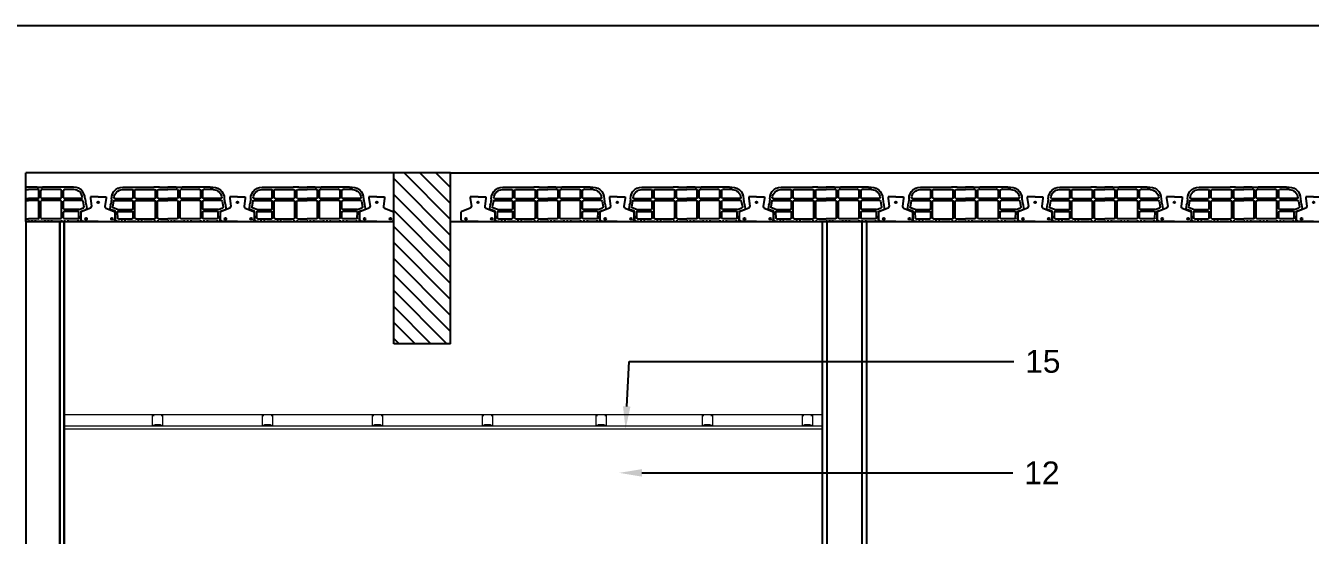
# Model space of a CAD drawing. Header units: metres. Extents: x 198 to 412, y -54 to 17.
# Drawn here: x 253.662 to 258.177, y -11.882 to -10.091 of the extents above; entities that cross this region are included whole.
import ezdxf
from ezdxf import colors
from ezdxf.entities.mleader import LeaderData, LeaderLine
from ezdxf.math import Vec2, Vec3

# ---------------------------------------------------------------- set-up
doc = ezdxf.new("R2010")
doc.units = ezdxf.units.M
doc.header["$LTSCALE"] = 10
for name, color, linetype in [('01', 1, 'Continuous'), ('02', 2, 'Continuous'), ('1_MUROS', 6, 'Continuous'), ('A- Hatch Hormigon', 255, 'Continuous'), ('A-MUROS', 6, 'Continuous'), ('A-Revoques', 1, 'Continuous'), ('A-TEXTOS', 2, 'Continuous'), ('Corte t', 2, 'Continuous'), ('Losa rap sapito', 251, 'Continuous'), ('piso', 1, 'Continuous'), ('TM-REVOQUE', 2, 'Continuous')]:
    doc.layers.add(name, color=color, linetype=linetype)
doc.layers.add('A-Cielorraso', color=1, linetype='Continuous', lineweight=5)
doc.styles.add('ARIAL', font='arial.ttf')

# ---------------------------------------------------------------- blocks, each defined once
blk = doc.blocks.new('VIGUETA NUEVA')
at = {"layer": '02'}
for p, q in [((852.3054, 1549.6661), (852.2767, 1549.6661)), ((852.2767, 1549.6661), (852.2767, 1549.6611)), ((852.2767, 1549.6611), (852.2809, 1549.6312)), ((852.3054, 1549.6661), (852.3342, 1549.6661)), ((852.3342, 1549.6611), (852.3299, 1549.6312)), ((852.3342, 1549.6661), (852.3342, 1549.6611)), ((852.2769, 1549.6243), (852.2429, 1549.6111)), ((852.2429, 1549.5811), (852.2429, 1549.6111)), ((852.3339, 1549.6243), (852.3679, 1549.6111)), ((852.3679, 1549.5811), (852.3679, 1549.6111)), ((852.2429, 1549.5811), (852.2479, 1549.5761)), ((852.3054, 1549.5761), (852.2479, 1549.5761)), ((852.3054, 1549.5761), (852.3629, 1549.5761)), ((852.3679, 1549.5811), (852.3629, 1549.5761))]:
    blk.add_line(p, q, dxfattribs=at)
for centre, start, end in [((852.2739, 1549.6307), 294.8533, 4.4381), ((852.3369, 1549.6307), 175.5619, 245.1467)]:
    blk.add_arc(centre, 0.00704, start, end, dxfattribs=at)
blk = doc.blocks.new('VIGUETA NUEVA1')
at = {"layer": 'piso'}
for centre in [(0, -0.02), (-0.0444, -0.0805), (0.0504, -0.0805)]:
    blk.add_circle(centre, 0.00324, dxfattribs=at)
at = {"layer": '1_MUROS'}
blk.add_blockref('VIGUETA NUEVA', (-852.3054, -1549.6661), dxfattribs=at)
blk = doc.blocks.new('Losa rap zapito')
at = {"layer": 'Losa rap sapito'}
for p, q in [((283.7711, -291.7719), (283.8051, -291.7719)), ((283.7813, -291.7641), (283.8003, -291.7641)), ((283.8012, -291.7632), (283.8205, -291.7632)), ((283.808, -291.8006), (283.808, -291.7747)), ((283.8147, -291.8006), (283.8147, -291.7747)), ((283.8176, -291.7719), (283.8844, -291.7719)), ((283.8215, -291.7641), (283.8806, -291.7641)), ((283.9008, -291.7632), (283.8815, -291.7632)), ((283.8873, -291.8006), (283.8873, -291.7747)), ((283.8941, -291.8006), (283.8941, -291.7747)), ((283.897, -291.7719), (283.9304, -291.7719)), ((283.9018, -291.7641), (283.9304, -291.7641)), ((283.959, -291.7641), (283.9304, -291.7641)), ((283.9638, -291.7719), (283.9304, -291.7719)), ((283.9599, -291.7632), (283.9792, -291.7632)), ((283.9667, -291.8006), (283.9667, -291.7747)), ((283.9734, -291.8006), (283.9734, -291.7747)), ((284.0431, -291.7719), (283.9763, -291.7719)), ((284.0393, -291.7641), (283.9802, -291.7641)), ((284.0595, -291.7632), (284.0402, -291.7632)), ((284.046, -291.8006), (284.046, -291.7747)), ((284.0527, -291.8006), (284.0527, -291.7747)), ((284.0896, -291.7719), (284.0556, -291.7719)), ((284.0795, -291.7641), (284.0605, -291.7641)), ((283.7282, -291.8243), (283.7262, -291.8386)), ((283.732, -291.8042), (283.7293, -291.8235)), ((283.7394, -291.8124), (283.7357, -291.8329)), ((283.7534, -291.842), (283.7376, -291.836)), ((283.7422, -291.8103), (283.8051, -291.8103)), ((283.7437, -291.8035), (283.8051, -291.8035)), ((283.7534, -291.8103), (283.8051, -291.8103)), ((283.808, -291.8391), (283.808, -291.8132)), ((283.8147, -291.8721), (283.8147, -291.8132)), ((283.8176, -291.8035), (283.8844, -291.8035)), ((283.8176, -291.8103), (283.8844, -291.8103)), ((283.8873, -291.8721), (283.8873, -291.8132)), ((283.8941, -291.8721), (283.8941, -291.8132)), ((283.897, -291.8035), (283.9304, -291.8035)), ((283.897, -291.8103), (283.9304, -291.8103)), ((283.9638, -291.8035), (283.9304, -291.8035)), ((283.9638, -291.8103), (283.9304, -291.8103)), ((283.9667, -291.8721), (283.9667, -291.8132)), ((283.9734, -291.8721), (283.9734, -291.8132)), ((284.0431, -291.8035), (283.9763, -291.8035)), ((284.0431, -291.8103), (283.9763, -291.8103)), ((284.046, -291.8721), (284.046, -291.8132)), ((284.0527, -291.8391), (284.0527, -291.8132)), ((284.117, -291.8035), (284.0556, -291.8035)), ((284.1186, -291.8103), (284.0556, -291.8103)), ((284.1073, -291.8103), (284.0556, -291.8103)), ((284.1073, -291.842), (284.1232, -291.836)), ((284.1214, -291.8124), (284.125, -291.8329)), ((284.1287, -291.8042), (284.1314, -291.8235)), ((284.1325, -291.8243), (284.1346, -291.8386)), ((283.7459, -291.8484), (283.728, -291.8417)), ((283.7466, -291.8799), (283.7459, -291.8484)), ((283.7541, -291.8836), (283.7504, -291.8836)), ((283.7541, -291.8836), (283.7516, -291.8836)), ((283.7541, -291.8836), (283.7516, -291.8836)), ((283.7534, -291.842), (283.8051, -291.842)), ((283.7542, -291.8721), (283.7536, -291.851)), ((283.7541, -291.8836), (283.7541, -291.8827)), ((283.7541, -291.8827), (283.7598, -291.8827)), ((283.7565, -291.8487), (283.8051, -291.8487)), ((283.7571, -291.8749), (283.8051, -291.8749)), ((283.7598, -291.8836), (283.7598, -291.8827)), ((283.7598, -291.8836), (283.7656, -291.8836)), ((283.7714, -291.8827), (283.7656, -291.8827)), ((283.7656, -291.8836), (283.7656, -291.8827)), ((283.7714, -291.8836), (283.7714, -291.8827)), ((283.7714, -291.8836), (283.7772, -291.8836)), ((283.7772, -291.8836), (283.7772, -291.8827)), ((283.783, -291.8827), (283.7772, -291.8827)), ((283.783, -291.8836), (283.783, -291.8827)), ((283.783, -291.8836), (283.7887, -291.8836)), ((283.7887, -291.8836), (283.7887, -291.8827)), ((283.7887, -291.8827), (283.7945, -291.8827)), ((283.7945, -291.8836), (283.7945, -291.8827)), ((283.8003, -291.8836), (283.7945, -291.8836)), ((283.8003, -291.8827), (283.8061, -291.8827)), ((283.8003, -291.8836), (283.8003, -291.8827)), ((283.8061, -291.8836), (283.8061, -291.8827)), ((283.8119, -291.8836), (283.8061, -291.8836)), ((283.808, -291.8721), (283.808, -291.8516)), ((283.8119, -291.8827), (283.8176, -291.8827)), ((283.8119, -291.8836), (283.8119, -291.8827)), ((283.8119, -291.8827), (283.8176, -291.8827)), ((283.8176, -291.8749), (283.8844, -291.8749)), ((283.8176, -291.8836), (283.8176, -291.8827)), ((283.8176, -291.8836), (283.8234, -291.8836)), ((283.8292, -291.8827), (283.8234, -291.8827)), ((283.8234, -291.8836), (283.8234, -291.8827)), ((283.8292, -291.8836), (283.8292, -291.8827)), ((283.8292, -291.8836), (283.835, -291.8836)), ((283.835, -291.8836), (283.835, -291.8827)), ((283.8408, -291.8827), (283.835, -291.8827)), ((283.8408, -291.8836), (283.8408, -291.8827)), ((283.8408, -291.8836), (283.8465, -291.8836)), ((283.8465, -291.8836), (283.8465, -291.8827)), ((283.8465, -291.8827), (283.8523, -291.8827)), ((283.8523, -291.8836), (283.8523, -291.8827)), ((283.8581, -291.8836), (283.8523, -291.8836)), ((283.8581, -291.8827), (283.8639, -291.8827)), ((283.8581, -291.8836), (283.8581, -291.8827)), ((283.8639, -291.8836), (283.8639, -291.8827)), ((283.8697, -291.8836), (283.8639, -291.8836)), ((283.8697, -291.8827), (283.8755, -291.8827)), ((283.8697, -291.8836), (283.8697, -291.8827)), ((283.8697, -291.8827), (283.8755, -291.8827)), ((283.8755, -291.8836), (283.8755, -291.8827)), ((283.8755, -291.8836), (283.8812, -291.8836)), ((283.887, -291.8827), (283.8812, -291.8827)), ((283.8812, -291.8836), (283.8812, -291.8827)), ((283.887, -291.8836), (283.887, -291.8827)), ((283.887, -291.8836), (283.8928, -291.8836)), ((283.8928, -291.8836), (283.8928, -291.8827)), ((283.8986, -291.8827), (283.8928, -291.8827)), ((283.897, -291.8749), (283.9304, -291.8749)), ((283.8986, -291.8836), (283.8986, -291.8827)), ((283.8986, -291.8836), (283.9044, -291.8836)), ((283.9044, -291.8836), (283.9044, -291.8827)), ((283.9044, -291.8827), (283.9101, -291.8827)), ((283.9101, -291.8836), (283.9101, -291.8827)), ((283.9159, -291.8836), (283.9101, -291.8836)), ((283.9159, -291.8827), (283.9217, -291.8827)), ((283.9159, -291.8836), (283.9159, -291.8827)), ((283.9217, -291.8836), (283.9217, -291.8827)), ((283.9275, -291.8836), (283.9217, -291.8836)), ((283.9275, -291.8836), (283.9275, -291.8827)), ((283.9275, -291.8827), (283.9304, -291.8827)), ((283.9638, -291.8749), (283.9304, -291.8749)), ((283.9333, -291.8827), (283.9304, -291.8827)), ((283.9333, -291.8836), (283.9333, -291.8827)), ((283.9333, -291.8836), (283.939, -291.8836)), ((283.9448, -291.8827), (283.939, -291.8827)), ((283.939, -291.8836), (283.939, -291.8827)), ((283.9448, -291.8836), (283.9448, -291.8827)), ((283.9448, -291.8836), (283.9506, -291.8836)), ((283.9506, -291.8836), (283.9506, -291.8827)), ((283.9564, -291.8827), (283.9506, -291.8827)), ((283.9564, -291.8836), (283.9564, -291.8827)), ((283.9622, -291.8836), (283.9564, -291.8836)), ((283.9622, -291.8836), (283.9622, -291.8827)), ((283.9622, -291.8827), (283.9679, -291.8827)), ((283.9679, -291.8836), (283.9679, -291.8827)), ((283.9737, -291.8836), (283.9679, -291.8836)), ((283.9737, -291.8827), (283.9795, -291.8827)), ((283.9737, -291.8836), (283.9737, -291.8827)), ((284.0431, -291.8749), (283.9763, -291.8749)), ((283.9795, -291.8836), (283.9795, -291.8827)), ((283.9853, -291.8836), (283.9795, -291.8836)), ((283.9911, -291.8827), (283.9853, -291.8827)), ((283.9853, -291.8836), (283.9853, -291.8827)), ((283.9911, -291.8827), (283.9853, -291.8827)), ((283.9911, -291.8836), (283.9911, -291.8827)), ((283.9911, -291.8836), (283.9968, -291.8836)), ((284.0026, -291.8827), (283.9968, -291.8827)), ((283.9968, -291.8836), (283.9968, -291.8827)), ((284.0026, -291.8836), (284.0026, -291.8827)), ((284.0026, -291.8836), (284.0084, -291.8836)), ((284.0084, -291.8836), (284.0084, -291.8827)), ((284.0142, -291.8827), (284.0084, -291.8827)), ((284.0142, -291.8836), (284.0142, -291.8827)), ((284.02, -291.8836), (284.0142, -291.8836)), ((284.02, -291.8836), (284.02, -291.8827)), ((284.02, -291.8827), (284.0258, -291.8827)), ((284.0258, -291.8836), (284.0258, -291.8827)), ((284.0315, -291.8836), (284.0258, -291.8836)), ((284.0315, -291.8827), (284.0373, -291.8827)), ((284.0315, -291.8836), (284.0315, -291.8827)), ((284.0373, -291.8836), (284.0373, -291.8827)), ((284.0431, -291.8836), (284.0373, -291.8836)), ((284.0489, -291.8827), (284.0431, -291.8827)), ((284.0431, -291.8836), (284.0431, -291.8827)), ((284.0489, -291.8827), (284.0431, -291.8827)), ((284.0489, -291.8836), (284.0489, -291.8827)), ((284.0489, -291.8836), (284.0547, -291.8836)), ((284.0527, -291.8721), (284.0527, -291.8516)), ((284.0604, -291.8827), (284.0547, -291.8827)), ((284.0547, -291.8836), (284.0547, -291.8827)), ((284.1073, -291.842), (284.0556, -291.842)), ((284.1043, -291.8487), (284.0556, -291.8487)), ((284.1037, -291.8749), (284.0556, -291.8749)), ((284.0604, -291.8836), (284.0604, -291.8827)), ((284.0604, -291.8836), (284.0662, -291.8836)), ((284.0662, -291.8836), (284.0662, -291.8827)), ((284.072, -291.8827), (284.0662, -291.8827)), ((284.072, -291.8836), (284.072, -291.8827)), ((284.0778, -291.8836), (284.072, -291.8836)), ((284.0778, -291.8836), (284.0778, -291.8827)), ((284.0778, -291.8827), (284.0836, -291.8827)), ((284.0836, -291.8836), (284.0836, -291.8827)), ((284.0893, -291.8836), (284.0836, -291.8836)), ((284.0893, -291.8827), (284.0951, -291.8827)), ((284.0893, -291.8836), (284.0893, -291.8827)), ((284.0951, -291.8836), (284.0951, -291.8827)), ((284.1009, -291.8836), (284.0951, -291.8836)), ((284.1009, -291.8836), (284.1009, -291.8827)), ((284.1067, -291.8827), (284.1009, -291.8827)), ((284.1066, -291.8721), (284.1071, -291.851)), ((284.1067, -291.8836), (284.1067, -291.8827)), ((284.1067, -291.8836), (284.1092, -291.8836)), ((284.1067, -291.8836), (284.1092, -291.8836)), ((284.1067, -291.8836), (284.1103, -291.8836)), ((284.1141, -291.8799), (284.1149, -291.8484)), ((284.1149, -291.8484), (284.1327, -291.8417))]:
    blk.add_line(p, q, dxfattribs=at)
for centre, radius, start, end in [((283.7724, -291.8035), 0.0404, 77.2971, 181.0135), ((283.7724, -291.8035), 0.0317, 92.259, 174.7894), ((283.8012, -291.7641), 0.000963, 90, 180), ((283.8051, -291.7747), 0.00289, 0, 90), ((283.8176, -291.7747), 0.00289, 90, 180), ((283.8205, -291.7641), 0.000963, 0, 90), ((283.8815, -291.7641), 0.000963, 90, 180), ((283.8844, -291.7747), 0.00289, 0, 90), ((283.897, -291.7747), 0.00289, 90, 180), ((283.9008, -291.7641), 0.000963, 0, 90), ((283.9599, -291.7641), 0.000963, 90, 180), ((283.9638, -291.7747), 0.00289, 0, 90), ((283.9763, -291.7747), 0.00289, 90, 180), ((283.9792, -291.7641), 0.000963, 0, 90), ((284.0402, -291.7641), 0.000963, 90, 180), ((284.0431, -291.7747), 0.00289, 0, 90), ((284.0556, -291.7747), 0.00289, 90, 180), ((284.0595, -291.7641), 0.000963, 0, 90), ((284.0883, -291.8035), 0.0404, 358.9865, 102.7029), ((284.0883, -291.8035), 0.0317, 5.2106, 87.741), ((283.729, -291.839), 0.00289, 171.8699, 249.444), ((283.7292, -291.8244), 0.000963, 81.8699, 171.8699), ((283.7386, -291.8333), 0.00289, 171.8699, 249.444), ((283.7422, -291.8132), 0.00289, 90, 165.2593), ((283.7437, -291.8006), 0.00289, 180.2316, 270), ((283.8051, -291.8006), 0.00289, 270, 0), ((283.8051, -291.8132), 0.00289, 0, 90), ((283.8051, -291.8391), 0.00289, 270, 0), ((283.8176, -291.8006), 0.00289, 180, 270), ((283.8176, -291.8132), 0.00289, 90, 180), ((283.8844, -291.8006), 0.00289, 270, 0), ((283.8844, -291.8132), 0.00289, 0, 90), ((283.897, -291.8006), 0.00289, 180, 270), ((283.897, -291.8132), 0.00289, 90, 180), ((283.9638, -291.8006), 0.00289, 270, 0), ((283.9638, -291.8132), 0.00289, 0, 90), ((283.9763, -291.8006), 0.00289, 180, 270), ((283.9763, -291.8132), 0.00289, 90, 180), ((284.0431, -291.8006), 0.00289, 270, 0), ((284.0431, -291.8132), 0.00289, 0, 90), ((284.0556, -291.8006), 0.00289, 180, 270), ((284.0556, -291.8132), 0.00289, 90, 180), ((284.0556, -291.8391), 0.00289, 180, 270), ((284.117, -291.8006), 0.00289, 270, 359.7684), ((284.1186, -291.8132), 0.00289, 14.7407, 90), ((284.1222, -291.8333), 0.00289, 290.556, 8.1301), ((284.1316, -291.8244), 0.000963, 8.1301, 98.1301), ((284.1317, -291.839), 0.00289, 290.556, 8.1301), ((283.7505, -291.8797), 0.0039, 182.4799, 268.1248), ((283.7565, -291.8516), 0.00289, 90, 168.5947), ((283.7571, -291.8721), 0.00289, 180, 271.41), ((283.8051, -291.8516), 0.00289, 0, 90), ((283.8051, -291.8721), 0.00289, 270, 0), ((283.8176, -291.8721), 0.00289, 180, 270), ((283.8844, -291.8721), 0.00289, 270, 0), ((283.897, -291.8721), 0.00289, 180, 270), ((283.9638, -291.8721), 0.00289, 270, 0), ((283.9763, -291.8721), 0.00289, 180, 270), ((284.0431, -291.8721), 0.00289, 270, 0), ((284.0556, -291.8516), 0.00289, 90, 180), ((284.0556, -291.8721), 0.00289, 180, 270), ((284.1037, -291.8721), 0.00289, 268.59, 0), ((284.1043, -291.8516), 0.00289, 11.4053, 90), ((284.1102, -291.8797), 0.0039, 271.8752, 357.5201)]:
    blk.add_arc(centre, radius, start, end, dxfattribs=at)

msp = doc.modelspace()

# ---------------------------------------------------------------- hatches: boundary and pattern name
at = {"layer": 'A- Hatch Hormigon'}
h = msp.add_hatch(dxfattribs=at)
h.set_pattern_fill('ANSI31', color=256, scale=0.0125, angle=-90, style=0)
h.set_pattern_definition([(315, (-286.13939, -11784.159234), (0.02806330038, 0.02806330038), [])])
h.paths.add_polyline_path([(260.206, -14.7788), (260.406, -14.7788), (260.406, -14.1788), (260.206, -14.1788)])
h.paths.add_polyline_path([(254.9555, -14.7788), (255.1555, -14.7788), (255.1555, -14.1788), (254.9555, -14.1788)])
h.paths.add_polyline_path([(251.2053, -14.7788), (251.4053, -14.7788), (251.4053, -14.1788), (251.2053, -14.1788)])
h.paths.add_polyline_path([(260.206, -11.2088), (260.406, -11.2088), (260.406, -10.6088), (260.206, -10.6088)])
h.paths.add_polyline_path([(254.9555, -11.2088), (255.1555, -11.2088), (255.1555, -10.6088), (254.9555, -10.6088)])
h.paths.add_polyline_path([(251.2053, -11.2088), (251.4053, -11.2088), (251.4053, -10.6088), (251.2053, -10.6088)])

# ---------------------------------------------------------------- linework, layer by layer
at = {"color": 5}
for p, q in [((253.6621, -10.7788), (253.6621, -10.6088)), ((254.9555, -10.6088), (253.6621, -10.6088)), ((254.9555, -11.2088), (254.9555, -10.6088)), ((255.1555, -10.6088), (254.9555, -10.6088)), ((255.1555, -11.2088), (255.1555, -10.6088)), ((255.1555, -10.6088), (260.206, -10.6088)), ((253.6621, -10.7788), (254.9555, -10.7788)), ((255.1555, -10.7788), (260.206, -10.7788)), ((255.1555, -11.2088), (254.9555, -11.2088))]:
    msp.add_line(p, q, dxfattribs=at)
at = {"layer": '01'}
msp.add_lwpolyline([(261.2763, -10.0914), (250.5627, -10.0914)], dxfattribs=at)
at = {"layer": 'A-Cielorraso', "linetype": 'Continuous'}
for points in [[(256.4618, -11.4588), (255.6918, -11.4588), (255.6918, -11.4588), (253.7971, -11.4588)], [(254.138, -11.4613), (254.143, -11.4613), (254.143, -11.4963), (254.138, -11.4963), (254.1357, -11.4934), (254.1163, -11.4934), (254.113, -11.4963), (254.108, -11.4963), (254.108, -11.4613), (254.113, -11.4613)], [(254.5245, -11.4613), (254.5295, -11.4613), (254.5295, -11.4963), (254.5245, -11.4963), (254.5222, -11.4934), (254.5028, -11.4934), (254.4995, -11.4963), (254.4945, -11.4963), (254.4945, -11.4613), (254.4995, -11.4613)], [(254.911, -11.4613), (254.916, -11.4613), (254.916, -11.4963), (254.911, -11.4963), (254.9087, -11.4934), (254.8893, -11.4934), (254.886, -11.4963), (254.881, -11.4963), (254.881, -11.4613), (254.886, -11.4613)], [(255.2975, -11.4613), (255.3025, -11.4613), (255.3025, -11.4963), (255.2975, -11.4963), (255.2951, -11.4934), (255.2758, -11.4934), (255.2725, -11.4963), (255.2675, -11.4963), (255.2675, -11.4613), (255.2725, -11.4613)], [(255.6972, -11.4613), (255.7022, -11.4613), (255.7022, -11.4963), (255.6972, -11.4963), (255.6948, -11.4934), (255.6755, -11.4934), (255.6722, -11.4963), (255.6672, -11.4963), (255.6672, -11.4613), (255.6722, -11.4613)], [(256.0704, -11.4613), (256.0754, -11.4613), (256.0754, -11.4963), (256.0704, -11.4963), (256.0681, -11.4934), (256.0487, -11.4934), (256.0454, -11.4963), (256.0404, -11.4963), (256.0404, -11.4613), (256.0454, -11.4613)], [(256.4219, -11.4613), (256.4269, -11.4613), (256.4269, -11.4963), (256.4219, -11.4963), (256.4196, -11.4934), (256.4002, -11.4934), (256.3969, -11.4963), (256.3919, -11.4963), (256.3919, -11.4613), (256.3969, -11.4613)]]:
    msp.add_lwpolyline(points, dxfattribs=at)
at = {"layer": 'A-Cielorraso', "color": 2, "linetype": 'Continuous'}
for points in [[(256.4618, -11.4988), (255.6518, -11.4988), (255.6518, -11.4988), (253.7971, -11.4988)], [(256.4618, -11.5088), (255.6218, -11.5088), (255.6218, -11.5088), (253.7971, -11.5088)]]:
    msp.add_lwpolyline(points, dxfattribs=at)
at = {"layer": 'A-MUROS'}
for p, q in [((253.7821, -10.7788), (253.7821, -14.1788)), ((256.6018, -14.1788), (256.6018, -10.7788))]:
    msp.add_line(p, q, dxfattribs=at)
for points in [[(253.7824, -14.1788), (253.7824, -10.7788), (253.6621, -10.7788), (253.6621, -14.1788), (253.7824, -14.1788)], [(256.6018, -14.1788), (256.6018, -10.7788), (256.4771, -10.7788), (256.4771, -14.1788), (256.5971, -14.1788)]]:
    msp.add_lwpolyline(points, close=True, dxfattribs=at)
at = {"layer": 'A-Revoques'}
msp.add_line((253.7971, -10.7788), (253.7971, -14.1788), dxfattribs=at)
at = {"layer": 'Losa rap sapito'}
for p, q in [((253.7008, -10.6593), (253.6621, -10.6593)), ((253.6621, -10.667), (253.6723, -10.667)), ((253.6621, -10.6987), (253.6723, -10.6987)), ((253.7057, -10.667), (253.6723, -10.667)), ((253.7057, -10.6987), (253.6723, -10.6987)), ((253.7018, -10.6584), (253.7211, -10.6584)), ((253.7085, -10.6958), (253.7085, -10.6699)), ((253.7153, -10.6958), (253.7153, -10.6699)), ((253.785, -10.667), (253.7182, -10.667)), ((253.785, -10.6987), (253.7182, -10.6987)), ((253.7811, -10.6593), (253.722, -10.6593)), ((253.8014, -10.6584), (253.7821, -10.6584)), ((253.7879, -10.6958), (253.7879, -10.6699)), ((253.7946, -10.6958), (253.7946, -10.6699)), ((253.8315, -10.667), (253.7975, -10.667)), ((253.8589, -10.6987), (253.7975, -10.6987)), ((253.8213, -10.6593), (253.8023, -10.6593)), ((253.8706, -10.6994), (253.8733, -10.7186)), ((253.6621, -10.7055), (253.6723, -10.7055)), ((253.7057, -10.7055), (253.6723, -10.7055)), ((253.7085, -10.7672), (253.7085, -10.7083)), ((253.7153, -10.7672), (253.7153, -10.7083)), ((253.785, -10.7055), (253.7182, -10.7055)), ((253.7879, -10.7672), (253.7879, -10.7083)), ((253.7946, -10.7343), (253.7946, -10.7083)), ((253.8605, -10.7055), (253.7975, -10.7055)), ((253.8492, -10.7055), (253.7975, -10.7055)), ((253.8492, -10.7372), (253.7975, -10.7372)), ((253.8492, -10.7372), (253.7975, -10.7372)), ((253.8461, -10.7439), (253.7975, -10.7439)), ((253.8461, -10.7439), (253.7975, -10.7439)), ((253.8492, -10.7372), (253.865, -10.7312)), ((253.8492, -10.7372), (253.865, -10.7312)), ((253.856, -10.7751), (253.8568, -10.7436)), ((253.856, -10.7751), (253.8568, -10.7436)), ((253.8568, -10.7436), (253.8746, -10.7369)), ((253.8568, -10.7436), (253.8746, -10.7369)), ((253.8633, -10.7076), (253.8669, -10.7281)), ((253.8744, -10.7195), (253.8765, -10.7338)), ((253.6621, -10.7701), (253.6723, -10.7701)), ((253.6694, -10.7788), (253.6636, -10.7788)), ((253.6694, -10.7788), (253.6694, -10.7778)), ((253.6694, -10.7778), (253.6723, -10.7778)), ((253.7057, -10.7701), (253.6723, -10.7701)), ((253.7057, -10.7701), (253.6723, -10.7701)), ((253.6751, -10.7778), (253.6723, -10.7778)), ((253.6751, -10.7778), (253.6723, -10.7778)), ((253.6751, -10.7788), (253.6751, -10.7778)), ((253.6751, -10.7788), (253.6751, -10.7778)), ((253.6751, -10.7788), (253.6809, -10.7788)), ((253.6751, -10.7788), (253.6809, -10.7788)), ((253.6867, -10.7778), (253.6809, -10.7778)), ((253.6809, -10.7788), (253.6809, -10.7778)), ((253.6867, -10.7778), (253.6809, -10.7778)), ((253.6809, -10.7788), (253.6809, -10.7778)), ((253.6867, -10.7788), (253.6867, -10.7778)), ((253.6867, -10.7788), (253.6867, -10.7778)), ((253.6867, -10.7788), (253.6925, -10.7788)), ((253.6867, -10.7788), (253.6925, -10.7788)), ((253.6925, -10.7788), (253.6925, -10.7778)), ((253.6983, -10.7778), (253.6925, -10.7778)), ((253.6925, -10.7788), (253.6925, -10.7778)), ((253.6983, -10.7778), (253.6925, -10.7778)), ((253.6983, -10.7788), (253.6983, -10.7778)), ((253.6983, -10.7788), (253.6983, -10.7778)), ((253.704, -10.7788), (253.6983, -10.7788)), ((253.704, -10.7788), (253.6983, -10.7788)), ((253.704, -10.7788), (253.704, -10.7778)), ((253.704, -10.7778), (253.7098, -10.7778)), ((253.704, -10.7788), (253.704, -10.7778)), ((253.704, -10.7778), (253.7098, -10.7778)), ((253.7098, -10.7788), (253.7098, -10.7778)), ((253.7098, -10.7788), (253.7098, -10.7778)), ((253.7156, -10.7788), (253.7098, -10.7788)), ((253.7156, -10.7788), (253.7098, -10.7788)), ((253.7156, -10.7778), (253.7214, -10.7778)), ((253.7156, -10.7788), (253.7156, -10.7778)), ((253.7156, -10.7778), (253.7214, -10.7778)), ((253.7156, -10.7788), (253.7156, -10.7778)), ((253.785, -10.7701), (253.7182, -10.7701)), ((253.785, -10.7701), (253.7182, -10.7701)), ((253.7214, -10.7788), (253.7214, -10.7778)), ((253.7214, -10.7788), (253.7214, -10.7778)), ((253.7272, -10.7788), (253.7214, -10.7788)), ((253.7272, -10.7788), (253.7214, -10.7788)), ((253.7329, -10.7778), (253.7272, -10.7778)), ((253.7272, -10.7788), (253.7272, -10.7778)), ((253.7329, -10.7778), (253.7272, -10.7778)), ((253.7329, -10.7778), (253.7272, -10.7778)), ((253.7272, -10.7788), (253.7272, -10.7778)), ((253.7329, -10.7778), (253.7272, -10.7778)), ((253.7329, -10.7788), (253.7329, -10.7778)), ((253.7329, -10.7788), (253.7329, -10.7778)), ((253.7329, -10.7788), (253.7387, -10.7788)), ((253.7329, -10.7788), (253.7387, -10.7788)), ((253.7445, -10.7778), (253.7387, -10.7778)), ((253.7387, -10.7788), (253.7387, -10.7778)), ((253.7445, -10.7778), (253.7387, -10.7778)), ((253.7387, -10.7788), (253.7387, -10.7778)), ((253.7445, -10.7788), (253.7445, -10.7778)), ((253.7445, -10.7788), (253.7445, -10.7778)), ((253.7445, -10.7788), (253.7503, -10.7788)), ((253.7445, -10.7788), (253.7503, -10.7788)), ((253.7503, -10.7788), (253.7503, -10.7778)), ((253.7561, -10.7778), (253.7503, -10.7778)), ((253.7503, -10.7788), (253.7503, -10.7778)), ((253.7561, -10.7778), (253.7503, -10.7778)), ((253.7561, -10.7788), (253.7561, -10.7778)), ((253.7561, -10.7788), (253.7561, -10.7778)), ((253.7619, -10.7788), (253.7561, -10.7788)), ((253.7619, -10.7788), (253.7561, -10.7788)), ((253.7619, -10.7788), (253.7619, -10.7778)), ((253.7619, -10.7778), (253.7676, -10.7778)), ((253.7619, -10.7788), (253.7619, -10.7778)), ((253.7619, -10.7778), (253.7676, -10.7778)), ((253.7676, -10.7788), (253.7676, -10.7778)), ((253.7676, -10.7788), (253.7676, -10.7778)), ((253.7734, -10.7788), (253.7676, -10.7788)), ((253.7734, -10.7788), (253.7676, -10.7788)), ((253.7734, -10.7778), (253.7792, -10.7778)), ((253.7734, -10.7788), (253.7734, -10.7778)), ((253.7734, -10.7778), (253.7792, -10.7778)), ((253.7734, -10.7788), (253.7734, -10.7778)), ((253.7792, -10.7788), (253.7792, -10.7778)), ((253.7792, -10.7788), (253.7792, -10.7778)), ((253.785, -10.7788), (253.7792, -10.7788)), ((253.785, -10.7788), (253.7792, -10.7788)), ((253.7908, -10.7778), (253.785, -10.7778)), ((253.785, -10.7788), (253.785, -10.7778)), ((253.7908, -10.7778), (253.785, -10.7778)), ((253.7908, -10.7778), (253.785, -10.7778)), ((253.785, -10.7788), (253.785, -10.7778)), ((253.7908, -10.7778), (253.785, -10.7778)), ((253.7908, -10.7788), (253.7908, -10.7778)), ((253.7908, -10.7788), (253.7908, -10.7778)), ((253.7908, -10.7788), (253.7965, -10.7788)), ((253.7908, -10.7788), (253.7965, -10.7788)), ((253.7946, -10.7672), (253.7946, -10.7468)), ((253.7946, -10.7672), (253.7946, -10.7468)), ((253.8023, -10.7778), (253.7965, -10.7778)), ((253.7965, -10.7788), (253.7965, -10.7778)), ((253.8023, -10.7778), (253.7965, -10.7778)), ((253.7965, -10.7788), (253.7965, -10.7778)), ((253.8456, -10.7701), (253.7975, -10.7701)), ((253.8456, -10.7701), (253.7975, -10.7701)), ((253.8023, -10.7788), (253.8023, -10.7778)), ((253.8023, -10.7788), (253.8023, -10.7778)), ((253.8023, -10.7788), (253.8081, -10.7788)), ((253.8023, -10.7788), (253.8081, -10.7788)), ((253.8081, -10.7788), (253.8081, -10.7778)), ((253.8139, -10.7778), (253.8081, -10.7778)), ((253.8081, -10.7788), (253.8081, -10.7778)), ((253.8139, -10.7778), (253.8081, -10.7778)), ((253.8139, -10.7788), (253.8139, -10.7778)), ((253.8139, -10.7788), (253.8139, -10.7778)), ((253.8197, -10.7788), (253.8139, -10.7788)), ((253.8197, -10.7788), (253.8139, -10.7788)), ((253.8197, -10.7788), (253.8197, -10.7778)), ((253.8197, -10.7778), (253.8254, -10.7778)), ((253.8197, -10.7788), (253.8197, -10.7778)), ((253.8197, -10.7778), (253.8254, -10.7778)), ((253.8254, -10.7788), (253.8254, -10.7778)), ((253.8254, -10.7788), (253.8254, -10.7778)), ((253.8312, -10.7788), (253.8254, -10.7788)), ((253.8312, -10.7788), (253.8254, -10.7788)), ((253.8312, -10.7778), (253.837, -10.7778)), ((253.8312, -10.7788), (253.8312, -10.7778)), ((253.8312, -10.7778), (253.837, -10.7778)), ((253.8312, -10.7788), (253.8312, -10.7778)), ((253.837, -10.7788), (253.837, -10.7778)), ((253.837, -10.7788), (253.837, -10.7778)), ((253.8428, -10.7788), (253.837, -10.7788)), ((253.8428, -10.7788), (253.837, -10.7788)), ((253.8428, -10.7788), (253.8428, -10.7778)), ((253.8486, -10.7778), (253.8428, -10.7778)), ((253.8428, -10.7788), (253.8428, -10.7778)), ((253.8486, -10.7778), (253.8428, -10.7778)), ((253.8485, -10.7673), (253.849, -10.7462)), ((253.8485, -10.7673), (253.849, -10.7462)), ((253.8486, -10.7788), (253.8486, -10.7778)), ((253.8486, -10.7788), (253.8486, -10.7778)), ((253.8486, -10.7788), (253.851, -10.7788)), ((253.8486, -10.7788), (253.851, -10.7788)), ((253.8486, -10.7788), (253.8522, -10.7788)), ((253.8486, -10.7788), (253.851, -10.7788)), ((253.8486, -10.7788), (253.851, -10.7788)), ((253.8486, -10.7788), (253.8522, -10.7788))]:
    msp.add_line(p, q, dxfattribs=at)
for centre, radius, start, end in [((253.7018, -10.6593), 0.000963, 90, 180), ((253.7057, -10.6699), 0.00289, 0, 90), ((253.7057, -10.6958), 0.00289, 270, 0), ((253.7182, -10.6699), 0.00289, 90, 180), ((253.7182, -10.6958), 0.00289, 180, 270), ((253.7211, -10.6593), 0.000963, 0, 90), ((253.7821, -10.6593), 0.000963, 90, 180), ((253.785, -10.6699), 0.00289, 0, 90), ((253.785, -10.6958), 0.00289, 270, 0), ((253.7975, -10.6699), 0.00289, 90, 180), ((253.7975, -10.6958), 0.00289, 180, 270), ((253.8014, -10.6593), 0.000963, 0, 90), ((253.8302, -10.6987), 0.0404, 358.9865, 102.7029), ((253.8302, -10.6987), 0.0317, 5.2106, 87.741), ((253.8589, -10.6958), 0.00289, 270, 359.7684), ((253.7057, -10.7083), 0.00289, 0, 90), ((253.7182, -10.7083), 0.00289, 90, 180), ((253.785, -10.7083), 0.00289, 0, 90), ((253.7975, -10.7083), 0.00289, 90, 180), ((253.7975, -10.7343), 0.00289, 180, 270), ((253.7975, -10.7343), 0.00289, 180, 270), ((253.7975, -10.7468), 0.00289, 90, 180), ((253.7975, -10.7468), 0.00289, 90, 180), ((253.8461, -10.7468), 0.00289, 11.4053, 90), ((253.8461, -10.7468), 0.00289, 11.4053, 90), ((253.8605, -10.7083), 0.00289, 14.7407, 90), ((253.864, -10.7285), 0.00289, 290.556, 8.1301), ((253.864, -10.7285), 0.00289, 290.556, 8.1301), ((253.8735, -10.7196), 0.000963, 8.1301, 98.1301), ((253.8736, -10.7342), 0.00289, 290.556, 8.1301), ((253.8736, -10.7342), 0.00289, 290.556, 8.1301), ((253.7057, -10.7672), 0.00289, 270, 0), ((253.7057, -10.7672), 0.00289, 270, 0), ((253.7182, -10.7672), 0.00289, 180, 270), ((253.7182, -10.7672), 0.00289, 180, 270), ((253.785, -10.7672), 0.00289, 270, 0), ((253.785, -10.7672), 0.00289, 270, 0), ((253.7975, -10.7672), 0.00289, 180, 270), ((253.7975, -10.7672), 0.00289, 180, 270), ((253.8456, -10.7672), 0.00289, 268.59, 0), ((253.8456, -10.7672), 0.00289, 268.59, 0), ((253.8521, -10.7749), 0.0039, 271.8752, 357.5201), ((253.8521, -10.7749), 0.0039, 271.8752, 357.5201)]:
    msp.add_arc(centre, radius, start, end, dxfattribs=at)
at = {"layer": 'TM-REVOQUE'}
for p, q in [((253.7971, -14.1088), (253.7971, -10.7788)), ((256.6168, -10.7788), (256.6168, -14.1788))]:
    msp.add_line(p, q, dxfattribs=at)
for points in [[(253.7971, -10.7788), (253.7971, -14.1388)], [(256.4618, -10.7788), (256.4618, -14.1388)]]:
    msp.add_lwpolyline(points, dxfattribs=at)

# ---------------------------------------------------------------- block references
at = {"layer": 'A-MUROS', "xscale": -1}
for p in [(538.0921, 281.1048), (538.5815, 281.1048), (539.427, 281.1048), (539.9165, 281.1048), (540.4059, 281.1048), (540.8954, 281.1048), (541.3848, 281.1048), (541.8742, 281.1048)]:
    msp.add_blockref('Losa rap zapito', p, dxfattribs=at)
at = {"layer": 'Corte t', "xscale": 0.9559179682510148, "yscale": 0.9559179682510148, "zscale": 0.9559179682510148}
for p in [(253.9168, -10.6928), (254.4063, -10.6928), (254.8957, -10.6928), (255.2518, -10.6928), (255.7413, -10.6928), (256.2307, -10.6928), (256.7201, -10.6928), (257.2096, -10.6928), (257.699, -10.6928), (258.1885, -10.6928)]:
    msp.add_blockref('VIGUETA NUEVA1', p, dxfattribs=at)

# ---------------------------------------------------------------- leaders
at = {"layer": 'A-TEXTOS'}
ml = msp.add_multileader_mtext('Standard', dxfattribs=at)
ml.set_content('15', color=256, style='ARIAL')
ml.set_leader_properties(color=1)
ml.build(insert=Vec2(0, 0))
ml.multileader.update_dxf_attribs({"has_text_frame": 1, "dogleg_length": 41.7645, "arrow_head_size": 0.08, "scale": 0.02})
ctx = ml.context
ctx.base_point, ctx.scale, ctx.char_height, ctx.arrow_head_size, ctx.landing_gap_size, ctx.plane_origin = Vec3(257.1345, -11.2714, 0), 0.02, 0.08, 0.08, 0.04, Vec3(255.0273, -11.2514, 0)
notes = []
notes.append((ctx, [(0, (1, 1, 0), (255.7824, -11.2714, 0), (1, 0), 1.3521, [(0, [(255.7703, -11.5088, 0)], 0, [])])]))
ctx.mtext.insert, ctx.mtext.flow_direction = Vec3(257.1745, -11.2307, 0), 5
ml = msp.add_multileader_mtext('Standard', dxfattribs=at)
ml.set_content('12', color=256, style='ARIAL')
ml.set_leader_properties(color=1)
ml.build(insert=Vec2(0, 0))
ml.multileader.update_dxf_attribs({"has_text_frame": 1, "arrow_head_size": 0.08, "scale": 0.02})
ctx = ml.context
ctx.base_point, ctx.scale, ctx.char_height, ctx.arrow_head_size, ctx.landing_gap_size, ctx.plane_origin = Vec3(257.1313, -11.6626, 0), 0.02, 0.08, 0.08, 0.04, Vec3(254.3943, -11.6626, 0)
notes.append((ctx, [(0, (1, 1, 0), (256.9713, -11.6626, 0), (1, 0), 0.16, [(0, [(255.7477, -11.6626, 0)], 0, [])])]))
ctx.mtext.insert, ctx.mtext.width, ctx.mtext.flow_direction = Vec3(257.1713, -11.6226, 0), 0.048722, 5
for ctx, leaders in notes:
    for number, flags, end, landing, length, lines in leaders:
        leader = LeaderData()
        leader.index, (leader.has_last_leader_line, leader.has_dogleg_vector, leader.attachment_direction) = number, flags
        leader.last_leader_point, leader.dogleg_vector, leader.dogleg_length = Vec3(end), Vec3(landing), length
        for number, points, colour, breaks in lines:
            line = LeaderLine()
            line.index, line.vertices, line.color, line.breaks = number, Vec3.list(points), colors.encode_raw_color(colour), breaks
            leader.lines.append(line)
        ctx.leaders.append(leader)

doc.saveas('drawing.dxf')
